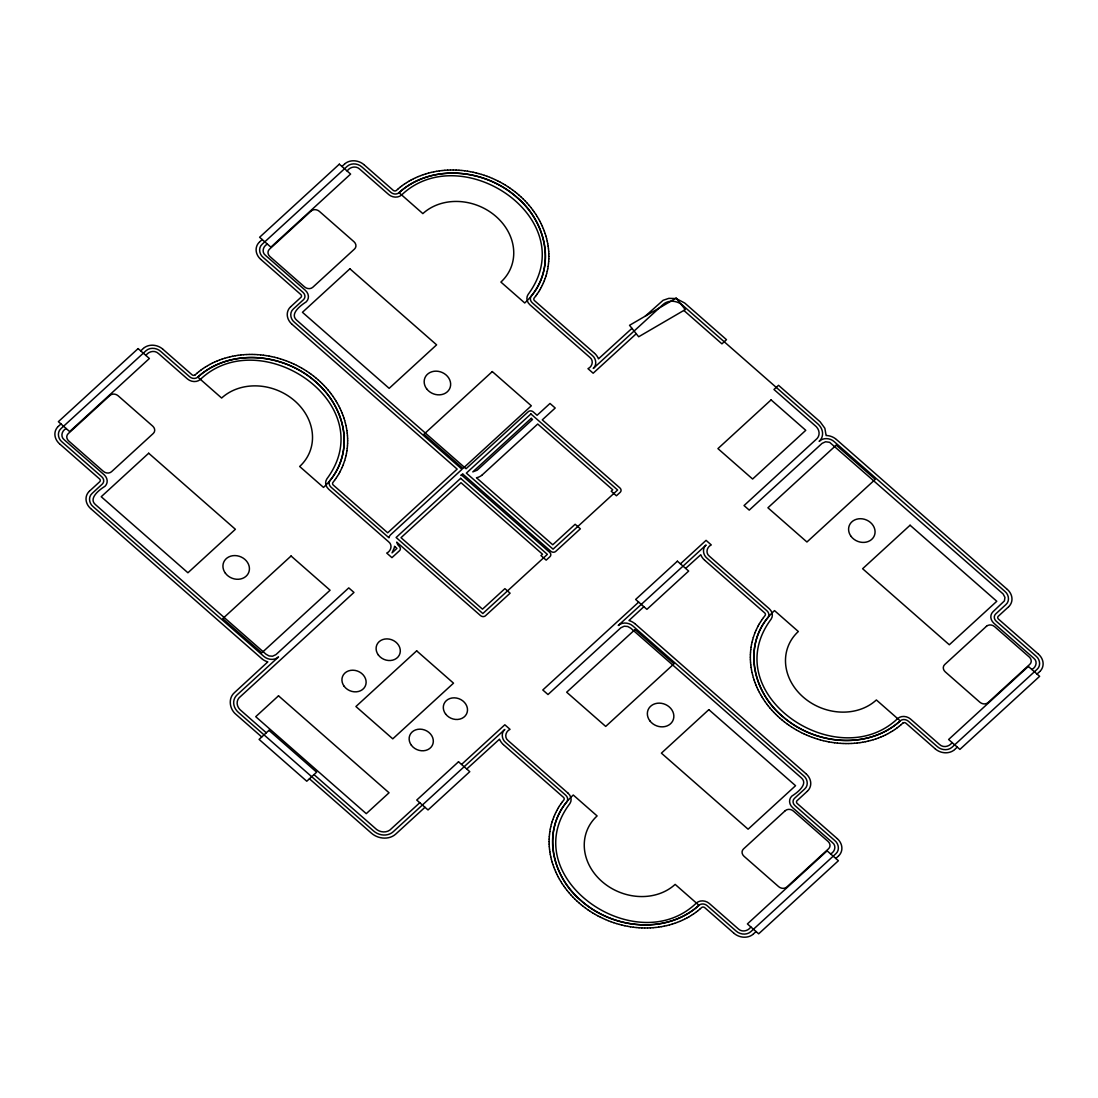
<?xml version="1.0" encoding="UTF-8"?>
<svg xmlns="http://www.w3.org/2000/svg" width="1098" height="1098" viewBox="0 0 1098 1098"><rect width="100%" height="100%" fill="white"/><g stroke="black" fill="none" stroke-linecap="round" stroke-linejoin="round"><path stroke-width="1.5" d="M347.613 443.221L347.654 440.874M548.849 258.799L548.89 256.452M549.11 841.548L549.151 839.201M750.346 657.126L750.387 654.779M347.476 445.733L347.613 443.4M548.712 261.31L548.835 258.977M549.165 839.023L549.288 836.69M750.387 654.6L750.524 652.267M347.256 448.231L347.462 445.912M548.478 263.808L548.698 261.502M549.302 836.498L549.522 834.192M750.538 652.088L750.744 649.769M346.941 450.715L347.229 448.423M548.163 266.292L548.465 264M549.535 834L549.837 831.708M750.771 649.577L751.059 647.285M346.515 453.186L346.913 450.894M547.751 268.763L548.135 266.485M549.865 831.515L550.249 829.237M751.087 647.106L751.485 644.814M346.021 455.629L346.488 453.364M547.243 271.206L547.724 268.941M550.276 829.059L550.757 826.794M751.512 644.636L751.979 642.371M345.417 458.044L345.98 455.807M546.653 273.622L547.202 271.384M550.798 826.616L551.347 824.378M752.02 642.193L752.583 639.956M344.731 460.433L345.376 458.223M545.967 276.01L546.598 273.8M551.402 824.2L552.033 821.99M752.624 639.777L753.269 637.567M344.676 460.611L343.098 465.113M545.184 278.37L545.912 276.188M552.088 821.812L552.816 819.63M753.324 637.389L754.902 632.887M544.32 280.69L545.13 278.535M552.87 819.465L553.68 817.31M342.137 467.405L343.029 465.291M543.373 282.982L544.251 280.868M553.749 817.132L554.627 815.018M754.971 632.709L755.863 630.595M342.068 467.57L339.968 471.879M542.33 285.233L543.29 283.147M554.71 814.853L555.67 812.767M755.932 630.43L758.032 626.121M541.204 287.456L542.247 285.398M555.753 812.602L556.796 810.544M338.76 474.048L339.886 472.03M539.983 289.625L541.108 287.607M556.892 810.393L558.017 808.375M758.114 625.97L759.24 623.952M337.457 476.175L338.664 474.199M538.693 291.752L539.9 289.776M558.1 808.224L559.307 806.248M759.336 623.801L760.543 621.825M336.084 478.248L337.361 476.326M537.306 293.825L538.596 291.903M559.404 806.097L560.694 804.175M760.64 621.674L761.916 619.752M334.616 480.279L335.974 478.399M535.851 295.856L537.21 293.976M560.79 804.024L562.149 802.144M762.026 619.601L763.385 617.721M334.506 480.43L332.859 482.557A2.347 2.004 22.3 0 0 333.188 484.987L387.69 532.804L457.152 469.107L292.027 324.267M535.742 296.007L534.081 298.134A2.347 2.004 22.3 0 0 534.424 300.564L594.485 353.268M562.258 801.993L563.919 799.866A2.347 2.004 22.3 0 0 563.576 797.436L503.515 744.732M763.494 617.57L765.141 615.443A2.347 2.004 22.3 0 0 764.812 613.013L704.751 560.309M58.167 426.546L57.659 427.053A9.402 8.029 22.3 0 0 57.302 427.479L56.904 427.987A9.402 8.029 22.3 0 0 56.588 428.426L56.259 428.975A9.402 8.029 22.3 0 0 55.998 429.455L55.737 430.045A9.402 8.029 22.3 0 0 55.531 430.54L55.325 431.157A9.402 8.029 22.3 0 0 55.188 431.679L55.065 432.31A9.402 8.029 22.3 0 0 54.982 432.845L54.914 433.49A9.402 8.029 22.3 0 0 54.9 434.039L54.914 434.698A9.402 8.029 22.3 0 0 54.955 435.247L55.037 435.906A9.402 8.029 22.3 0 0 55.133 436.469L55.298 437.114A9.402 8.029 22.3 0 0 55.463 437.677L55.682 438.308A9.402 8.029 22.3 0 0 55.902 438.857L56.19 439.488A9.402 8.029 22.3 0 0 56.465 440.01L56.822 440.614A9.402 8.029 22.3 0 0 57.151 441.108L57.576 441.684A9.402 8.029 22.3 0 0 57.947 442.165L58.427 442.714A9.402 8.029 22.3 0 0 58.853 443.153L59.429 443.716M259.403 242.123L258.895 242.631A9.402 8.029 22.3 0 0 258.538 243.056L258.14 243.564A9.402 8.029 22.3 0 0 257.824 244.003L257.495 244.552A9.402 8.029 22.3 0 0 257.234 245.032L256.959 245.623A9.402 8.029 22.3 0 0 256.767 246.117L256.561 246.734A9.402 8.029 22.3 0 0 256.424 247.256L256.287 247.887A9.402 8.029 22.3 0 0 256.205 248.423L256.15 249.068A9.402 8.029 22.3 0 0 256.136 249.617L256.15 250.275A9.402 8.029 22.3 0 0 256.177 250.838L256.273 251.483A9.402 8.029 22.3 0 0 256.369 252.046L256.52 252.705A9.402 8.029 22.3 0 0 256.685 253.254L256.918 253.899A9.402 8.029 22.3 0 0 257.138 254.434L257.426 255.065A9.402 8.029 22.3 0 0 257.701 255.587L258.057 256.191A9.402 8.029 22.3 0 0 258.387 256.685L258.799 257.275A9.402 8.029 22.3 0 0 259.183 257.742L259.663 258.291A9.402 8.029 22.3 0 0 260.089 258.73L260.665 259.293M89.309 491.314L88.801 491.835A9.402 8.029 22.3 0 0 88.444 492.247L88.046 492.755A9.402 8.029 22.3 0 0 87.73 493.208L87.401 493.757A9.402 8.029 22.3 0 0 87.14 494.224L86.879 494.814A9.402 8.029 22.3 0 0 86.673 495.322L86.468 495.925A9.402 8.029 22.3 0 0 86.33 496.447L86.193 497.078A9.402 8.029 22.3 0 0 86.124 497.614L86.056 498.259A9.402 8.029 22.3 0 0 86.042 498.808L86.056 499.466A9.402 8.029 22.3 0 0 86.097 500.029L86.179 500.688A9.402 8.029 22.3 0 0 86.275 501.237L86.44 501.896A9.402 8.029 22.3 0 0 86.591 502.445L86.824 503.09A9.402 8.029 22.3 0 0 87.044 503.625L87.332 504.256A9.402 8.029 22.3 0 0 87.607 504.778L87.964 505.382A9.402 8.029 22.3 0 0 88.293 505.89L88.718 506.466A9.402 8.029 22.3 0 0 89.089 506.933L89.569 507.482A9.402 8.029 22.3 0 0 89.995 507.921L90.571 508.484M290.531 306.891L290.037 307.413A9.402 8.029 22.3 0 0 289.666 307.824L289.268 308.332A9.402 8.029 22.3 0 0 288.966 308.785L288.623 309.334A9.402 8.029 22.3 0 0 288.376 309.814L288.101 310.391A9.402 8.029 22.3 0 0 287.909 310.899L287.703 311.503A9.402 8.029 22.3 0 0 287.566 312.024L287.429 312.656A9.402 8.029 22.3 0 0 287.347 313.191L287.292 313.836A9.402 8.029 22.3 0 0 287.264 314.399L287.278 315.044A9.402 8.029 22.3 0 0 287.319 315.606L287.401 316.265A9.402 8.029 22.3 0 0 287.511 316.814L287.662 317.473A9.402 8.029 22.3 0 0 287.827 318.022L288.047 318.667A9.402 8.029 22.3 0 0 288.266 319.202L288.568 319.834A9.402 8.029 22.3 0 0 288.843 320.355L289.199 320.959A9.402 8.029 22.3 0 0 289.529 321.467L289.941 322.043A9.402 8.029 22.3 0 0 290.325 322.51L290.805 323.059A9.402 8.029 22.3 0 0 291.231 323.512L291.807 324.061M807.469 791.109L807.963 790.587A9.402 8.029 22.3 0 0 808.334 790.176L808.732 789.668A9.402 8.029 22.3 0 0 809.034 789.215L809.377 788.666A9.402 8.029 22.3 0 0 809.624 788.186L809.899 787.609A9.402 8.029 22.3 0 0 810.091 787.101L810.297 786.497A9.402 8.029 22.3 0 0 810.434 785.976L810.571 785.345A9.402 8.029 22.3 0 0 810.653 784.809L810.708 784.164A9.402 8.029 22.3 0 0 810.736 783.601L810.722 782.956A9.402 8.029 22.3 0 0 810.681 782.394L810.599 781.735A9.402 8.029 22.3 0 0 810.489 781.186L810.338 780.527A9.402 8.029 22.3 0 0 810.173 779.978L809.953 779.333A9.402 8.029 22.3 0 0 809.734 778.798L809.432 778.166A9.402 8.029 22.3 0 0 809.157 777.645L808.801 777.041A9.402 8.029 22.3 0 0 808.471 776.533L808.059 775.957A9.402 8.029 22.3 0 0 807.675 775.49L807.195 774.941A9.402 8.029 22.3 0 0 806.769 774.488L806.193 773.939M1008.691 606.686L1009.199 606.165A9.402 8.029 22.3 0 0 1009.556 605.753L1009.954 605.245A9.402 8.029 22.3 0 0 1010.27 604.792L1010.599 604.243A9.402 8.029 22.3 0 0 1010.86 603.776L1011.121 603.186A9.402 8.029 22.3 0 0 1011.327 602.678L1011.533 602.075A9.402 8.029 22.3 0 0 1011.67 601.553L1011.807 600.922A9.402 8.029 22.3 0 0 1011.876 600.386L1011.944 599.741A9.402 8.029 22.3 0 0 1011.958 599.192L1011.944 598.534A9.402 8.029 22.3 0 0 1011.903 597.971L1011.821 597.312A9.402 8.029 22.3 0 0 1011.725 596.763L1011.56 596.104A9.402 8.029 22.3 0 0 1011.409 595.555L1011.176 594.91A9.402 8.029 22.3 0 0 1010.956 594.375L1010.668 593.744A9.402 8.029 22.3 0 0 1010.393 593.222L1010.036 592.618A9.402 8.029 22.3 0 0 1009.707 592.11L1009.282 591.534A9.402 8.029 22.3 0 0 1008.911 591.067L1008.431 590.518A9.402 8.029 22.3 0 0 1008.005 590.079L1007.429 589.516M838.598 855.877L839.105 855.369A9.402 8.029 22.3 0 0 839.462 854.944L839.86 854.436A9.402 8.029 22.3 0 0 840.176 853.997L840.505 853.448A9.402 8.029 22.3 0 0 840.766 852.968L841.041 852.377A9.402 8.029 22.3 0 0 841.233 851.883L841.439 851.266A9.402 8.029 22.3 0 0 841.576 850.744L841.713 850.113A9.402 8.029 22.3 0 0 841.795 849.577L841.85 848.932A9.402 8.029 22.3 0 0 841.864 848.383L841.85 847.725A9.402 8.029 22.3 0 0 841.823 847.162L841.727 846.517A9.402 8.029 22.3 0 0 841.631 845.954L841.48 845.295A9.402 8.029 22.3 0 0 841.315 844.746L841.082 844.101A9.402 8.029 22.3 0 0 840.862 843.566L840.574 842.935A9.402 8.029 22.3 0 0 840.299 842.413L839.943 841.809A9.402 8.029 22.3 0 0 839.613 841.315L839.201 840.725A9.402 8.029 22.3 0 0 838.817 840.258L838.337 839.709A9.402 8.029 22.3 0 0 837.911 839.27L837.335 838.707M1039.833 671.454L1040.341 670.947A9.402 8.029 22.3 0 0 1040.698 670.521L1041.096 670.013A9.402 8.029 22.3 0 0 1041.412 669.574L1041.741 669.025A9.402 8.029 22.3 0 0 1042.002 668.545L1042.263 667.955A9.402 8.029 22.3 0 0 1042.469 667.46L1042.675 666.843A9.402 8.029 22.3 0 0 1042.812 666.321L1042.935 665.69A9.402 8.029 22.3 0 0 1043.018 665.155L1043.086 664.51A9.402 8.029 22.3 0 0 1043.1 663.961L1043.086 663.302A9.402 8.029 22.3 0 0 1043.045 662.753L1042.963 662.094A9.402 8.029 22.3 0 0 1042.867 661.531L1042.702 660.886A9.402 8.029 22.3 0 0 1042.537 660.323L1042.318 659.692A9.402 8.029 22.3 0 0 1042.098 659.143L1041.81 658.512A9.402 8.029 22.3 0 0 1041.535 657.99L1041.178 657.386A9.402 8.029 22.3 0 0 1040.849 656.892L1040.424 656.316A9.402 8.029 22.3 0 0 1040.053 655.835L1039.573 655.286A9.402 8.029 22.3 0 0 1039.147 654.847L1038.571 654.284M58.359 426.353L60.98 423.965M140.709 350.893L143.316 348.491M259.595 241.931L262.202 239.542M341.945 166.471L344.552 164.069M66.182 428.522C61.831 430.54 60.143 436.729 64.247 439.776L104.173 474.803A9.402 8.029 22.3 0 1 105.024 486.236L104.914 486.332C100.467 489.035 87.881 498.108 95.389 504.545L266.032 654.23L269.051 655.931L272.51 656.22L275.9 654.655L348.766 587.883L353.968 592.44L239.062 697.834A10.582 9.031 22.3 0 0 239.927 709.582L266.292 732.778M145.91 355.45C148.587 351.291 154.736 349.933 158.414 353.474L187.497 378.988A9.402 8.029 22.3 0 0 200.275 379.496C260.514 321.961 382.433 404.078 326.888 478.852A9.415 8.043 22.3 0 0 328.659 489.2L388.665 541.836C392.7 544.841 391.176 551.141 386.729 553.076L391.931 557.647L399.535 550.688A3.527 3.02 22.3 0 0 399.205 546.31L397.613 544.484A9.402 8.029 22.3 0 0 397.462 543.935L397.229 543.29A9.402 8.029 22.3 0 0 397.009 542.755L396.721 542.124L480.553 615.621A3.527 3.02 22.3 0 0 485.426 615.813L510.103 593.195L504.902 588.638L482.502 609.17L401.003 537.677L460.995 482.695L542.494 554.188L540.971 555.574L546.173 560.145L549.974 556.659A3.527 3.02 22.3 0 0 549.645 552.294L462.944 476.244A3.527 3.02 22.3 0 0 460.776 475.269L462.725 474.007M267.404 244.099C263.067 246.103 261.379 252.307 265.483 255.354L305.409 290.38A9.402 8.029 22.3 0 1 306.246 301.813L306.136 301.909C301.662 304.764 289.131 313.671 296.625 320.122L466.046 468.736L528.303 411.668A3.527 3.02 22.3 0 1 533.189 411.86L537.087 415.291L550.002 403.46L555.204 408.017L542.288 419.848L619.89 487.924A3.527 3.02 22.3 0 1 620.219 492.288L616.417 495.774L611.215 491.204L612.739 489.818L537.732 424.02L482.351 474.789M347.146 171.027C349.823 166.869 355.958 165.51 359.636 169.051L388.733 194.566A9.402 8.029 22.3 0 0 401.497 195.073C461.75 137.525 583.656 219.669 528.124 294.429A9.415 8.043 22.3 0 0 529.895 304.777L589.887 357.413C593.936 360.419 592.426 366.732 587.965 368.654L593.167 373.224L636.25 333.737M89.501 491.122L99.849 481.624A2.347 2.004 22.3 0 0 99.657 479.016L59.663 443.921M290.737 306.699L301.072 297.201A2.347 2.004 22.3 0 0 300.879 294.593L260.899 259.499M631.954 328.343L598.465 358.868A9.402 8.029 22.3 0 0 598.245 358.332L597.943 357.701A9.402 8.029 22.3 0 0 597.669 357.179L597.312 356.576A9.402 8.029 22.3 0 0 596.983 356.068L596.571 355.491A9.402 8.029 22.3 0 0 596.187 355.011L595.72 354.476A9.402 8.029 22.3 0 0 595.294 354.023L594.704 353.474M645.281 316.142L663.096 300.303L668.847 298.354L675.462 298.532M419.779 802.72L389.845 830.088A10.582 9.031 22.3 0 1 376.71 829.566L313.987 774.612M461.544 764.441L504.833 724.776L510.035 729.346C505.588 731.282 504.064 737.582 508.113 740.587L568.105 793.223M638.665 602.116L542.796 689.983L547.998 694.54L620.864 627.768L624.254 626.203L627.727 626.491L630.746 628.193L801.375 777.878C808.869 784.329 796.366 793.236 791.864 796.091L791.754 796.187A9.402 8.029 22.3 0 0 792.591 807.62L832.517 842.646C836.621 845.693 834.933 851.897 830.596 853.901M680.431 563.837L706.069 540.353L711.271 544.924C706.824 546.859 705.3 553.159 709.335 556.164L769.327 608.8A9.415 8.043 22.3 0 1 771.112 619.148C715.58 693.922 837.486 776.039 897.725 718.504A9.402 8.029 22.3 0 1 910.503 719.012L939.586 744.526C943.264 748.067 949.413 746.709 952.09 742.55M424.981 807.291L395.747 834.082C388.966 840.19 377.904 838.968 371.357 833.108L309.43 778.784M466.746 769.012L499.535 739.132A9.402 8.029 22.3 0 0 499.755 739.668L500.057 740.299A9.402 8.029 22.3 0 0 500.331 740.821L500.688 741.425A9.402 8.029 22.3 0 0 501.017 741.932L501.429 742.509A9.402 8.029 22.3 0 0 501.813 742.989L502.28 743.524A9.402 8.029 22.3 0 0 502.706 743.977L503.296 744.526M643.867 606.686L628.934 620.548A9.402 8.029 22.3 0 1 629.538 620.727L630.238 620.988A9.402 8.029 22.3 0 1 630.828 621.221L631.515 621.523A9.402 8.029 22.3 0 1 632.077 621.811L632.736 622.168A9.402 8.029 22.3 0 1 633.271 622.497L633.889 622.909A9.402 8.029 22.3 0 1 634.397 623.28L635.028 623.788M685.632 568.407L700.771 554.71A9.402 8.029 22.3 0 0 700.991 555.245L701.279 555.876A9.402 8.029 22.3 0 0 701.553 556.398L701.91 557.002A9.402 8.029 22.3 0 0 702.24 557.51L702.665 558.086A9.402 8.029 22.3 0 0 703.036 558.566L703.516 559.102A9.402 8.029 22.3 0 0 703.942 559.555L704.518 560.104M807.263 791.301L796.928 800.799A2.347 2.004 22.3 0 0 797.121 803.407L837.101 838.501M1008.499 606.878L998.151 616.376A2.347 2.004 22.3 0 0 998.343 618.984L1038.337 654.079M750.854 926.973C748.163 931.063 742.097 932.518 738.405 928.977L709.267 903.434A9.402 8.029 22.3 0 0 696.503 902.927C636.03 961.45 514.358 876.739 569.876 803.571A9.415 8.043 22.3 0 0 568.105 793.223M1031.818 669.478C1036.169 667.474 1037.857 661.271 1033.753 658.224L993.827 623.197A9.402 8.029 22.3 0 1 992.976 611.764L1004.409 600.894L1004.958 597.422L1003.133 593.963L829.608 442.302L825.6 441.767L822.1 443.345L749.234 510.117L744.032 505.56L817.173 438.445A10.582 9.031 22.3 0 0 816.308 426.697L773.966 389.488L778.523 385.302L820.137 421.81L824.859 428.275L826.108 435.522A9.402 8.029 22.3 0 1 826.725 435.535L827.467 435.604A9.402 8.029 22.3 0 1 828.084 435.686L828.825 435.81A9.402 8.029 22.3 0 1 829.443 435.933L830.157 436.126A9.402 8.029 22.3 0 1 830.761 436.304L831.474 436.565A9.402 8.029 22.3 0 1 832.064 436.798L832.751 437.1A9.402 8.029 22.3 0 1 833.313 437.388L833.972 437.745A9.402 8.029 22.3 0 1 834.507 438.075L835.125 438.486A9.402 8.029 22.3 0 1 835.633 438.857L836.264 439.365M753.448 933.931L756.055 931.529M835.798 858.458L838.405 856.069M954.684 749.509L957.291 747.107M1037.02 674.035L1039.641 671.647M398.258 188.787L396.254 190.544A2.347 2.004 22.3 0 1 393.345 190.421L364.165 164.851M195.252 374.775L197.022 373.21M900.978 724.79L902.748 723.225M699.742 909.213L701.746 907.456A2.347 2.004 22.3 0 1 704.655 907.579L733.835 933.149M344.758 163.89L345.321 163.424A9.402 8.029 22.3 0 1 345.774 163.094L346.337 162.724A9.402 8.029 22.3 0 1 346.831 162.435L347.435 162.133A9.402 8.029 22.3 0 1 347.956 161.886L348.601 161.639A9.402 8.029 22.3 0 1 349.164 161.447L349.837 161.255A9.402 8.029 22.3 0 1 350.413 161.118L351.113 160.981A9.402 8.029 22.3 0 1 351.717 160.898L352.431 160.83A9.402 8.029 22.3 0 1 353.048 160.802L353.776 160.802A9.402 8.029 22.3 0 1 354.393 160.816L355.134 160.884A9.402 8.029 22.3 0 1 355.752 160.967L356.493 161.09A9.402 8.029 22.3 0 1 357.111 161.214L357.824 161.406A9.402 8.029 22.3 0 1 358.428 161.598L359.142 161.845A9.402 8.029 22.3 0 1 359.732 162.079L360.419 162.38A9.402 8.029 22.3 0 1 360.981 162.669L361.64 163.026A9.402 8.029 22.3 0 1 362.175 163.355L362.793 163.767A9.402 8.029 22.3 0 1 363.301 164.151L363.932 164.645M143.536 348.313L144.085 347.846A9.402 8.029 22.3 0 1 144.538 347.517L145.101 347.146A9.402 8.029 22.3 0 1 145.595 346.858L146.199 346.556A9.402 8.029 22.3 0 1 146.734 346.309L147.365 346.062A9.402 8.029 22.3 0 1 147.928 345.87L148.601 345.678A9.402 8.029 22.3 0 1 149.191 345.541L149.891 345.403A9.402 8.029 22.3 0 1 150.481 345.321L151.208 345.252A9.402 8.029 22.3 0 1 151.812 345.225L152.553 345.211A9.402 8.029 22.3 0 1 153.171 345.239L153.898 345.307A9.402 8.029 22.3 0 1 154.53 345.39L155.257 345.513A9.402 8.029 22.3 0 1 155.875 345.637L156.602 345.829A9.402 8.029 22.3 0 1 157.206 346.007L157.906 346.268A9.402 8.029 22.3 0 1 158.496 346.501L159.183 346.803A9.402 8.029 22.3 0 1 159.745 347.092L160.404 347.448A9.402 8.029 22.3 0 1 160.939 347.778L161.557 348.19A9.402 8.029 22.3 0 1 162.065 348.56L162.696 349.068M398.396 188.664L400.235 187.154M195.238 374.775L195.019 374.967A2.347 2.004 22.3 0 1 192.109 374.843L162.929 349.274M197.16 373.087L198.999 371.577M482.132 474.967L481.583 475.434A9.402 8.029 22.3 0 1 481.13 475.763L480.567 476.134A9.402 8.029 22.3 0 1 480.073 476.422L479.469 476.724A9.402 8.029 22.3 0 1 478.934 476.971L478.303 477.232A9.402 8.029 22.3 0 1 477.74 477.41L477.067 477.603A9.402 8.029 22.3 0 1 476.477 477.754L552.747 544.786L575.146 524.268L580.348 528.824L555.67 551.443A3.527 3.02 22.3 0 1 550.784 551.251L462.972 474.212M902.762 723.225L902.981 723.033A2.347 2.004 22.3 0 1 905.891 723.157L935.071 748.726M899.001 726.423L900.84 724.913M697.765 910.846L699.604 909.336M954.464 749.687L953.915 750.154A9.402 8.029 22.3 0 1 953.462 750.483L952.899 750.854A9.402 8.029 22.3 0 1 952.405 751.142L951.801 751.444A9.402 8.029 22.3 0 1 951.266 751.691L950.635 751.938A9.402 8.029 22.3 0 1 950.072 752.13L949.399 752.322A9.402 8.029 22.3 0 1 948.809 752.459L948.109 752.597A9.402 8.029 22.3 0 1 947.519 752.679L946.792 752.748A9.402 8.029 22.3 0 1 946.188 752.775L945.447 752.789A9.402 8.029 22.3 0 1 944.829 752.761L944.102 752.693A9.402 8.029 22.3 0 1 943.47 752.61L942.743 752.487A9.402 8.029 22.3 0 1 942.125 752.363L941.398 752.171A9.402 8.029 22.3 0 1 940.794 751.993L940.094 751.732A9.402 8.029 22.3 0 1 939.504 751.499L938.817 751.197A9.402 8.029 22.3 0 1 938.255 750.908L937.596 750.552A9.402 8.029 22.3 0 1 937.061 750.222L936.443 749.81A9.402 8.029 22.3 0 1 935.935 749.44L935.304 748.932M753.242 934.11L752.679 934.576A9.402 8.029 22.3 0 1 752.226 934.906L751.663 935.276A9.402 8.029 22.3 0 1 751.169 935.565L750.565 935.867A9.402 8.029 22.3 0 1 750.044 936.114L749.399 936.361A9.402 8.029 22.3 0 1 748.836 936.553L748.163 936.745A9.402 8.029 22.3 0 1 747.587 936.882L746.887 937.019A9.402 8.029 22.3 0 1 746.283 937.102L745.569 937.17A9.402 8.029 22.3 0 1 744.952 937.198L744.224 937.198A9.402 8.029 22.3 0 1 743.607 937.184L742.866 937.116A9.402 8.029 22.3 0 1 742.248 937.033L741.507 936.91A9.402 8.029 22.3 0 1 740.889 936.786L740.176 936.594A9.402 8.029 22.3 0 1 739.572 936.402L738.858 936.155A9.402 8.029 22.3 0 1 738.268 935.921L737.582 935.62A9.402 8.029 22.3 0 1 737.019 935.331L736.36 934.974A9.402 8.029 22.3 0 1 735.825 934.645L735.207 934.233A9.402 8.029 22.3 0 1 734.699 933.849L734.068 933.355M400.372 187.044L402.266 185.603M199.15 371.467L201.044 370.012M896.956 727.988L898.85 726.533M695.734 912.397L697.628 910.956M402.417 185.48L404.38 184.107M201.195 369.902L203.144 368.516M894.856 729.484L896.805 728.098M693.62 913.893L695.583 912.52M404.531 183.997L406.548 182.68M203.308 368.42L205.312 367.089M892.688 730.911L894.692 729.58M691.452 915.32L693.469 914.003M406.699 182.57L408.772 181.321M205.477 366.993L207.536 365.744M890.464 732.256L892.523 731.007M689.228 916.679L691.301 915.43M408.936 181.225L411.05 180.031M207.7 365.648L209.828 364.454M888.172 733.546L890.3 732.352M686.95 917.969L689.064 916.775M411.228 179.935L413.397 178.809M209.993 364.358L212.161 363.232M885.839 734.768L888.008 733.642M684.603 919.191L686.772 918.065M413.562 178.727L415.785 177.67M212.339 363.15L214.549 362.093M883.451 735.907L885.661 734.85M682.215 920.33L684.438 919.273M415.964 177.588L418.228 176.613M214.728 362.011L216.992 361.036M881.008 736.964L883.272 735.989M679.772 921.387L682.036 920.412M418.407 176.531L420.712 175.625M217.171 360.954L219.476 360.048M878.524 737.952L880.829 737.046M677.288 922.375L679.593 921.469M420.891 175.556L423.238 174.706M219.669 359.979L222.016 359.128M875.984 738.872L878.331 738.021M674.762 923.294L677.109 922.444M423.43 174.651L425.818 173.882M222.194 359.073L224.582 358.305M873.418 739.695L875.806 738.927M672.182 924.118L674.57 923.349M425.997 173.813L428.426 173.127M224.774 358.236L227.19 357.55M870.81 740.45L873.226 739.764M669.574 924.873L672.003 924.187M428.618 173.072L431.075 172.455M227.382 357.495L229.839 356.877M868.161 741.123L870.618 740.505M666.925 925.545L669.382 924.928M431.267 172.4L433.751 171.851M230.031 356.823L232.515 356.274M865.485 741.726L867.969 741.177M664.249 926.149L666.733 925.6M433.943 171.81L436.455 171.343M232.721 356.232L235.233 355.766M862.767 742.234L865.279 741.768M661.545 926.657L664.057 926.19M436.661 171.315L439.2 170.917M235.425 355.738L237.964 355.34M860.036 742.66L862.575 742.262M658.8 927.083L661.339 926.685M439.392 170.89L441.959 170.561M238.17 355.313L240.723 354.983M857.277 743.017L859.83 742.687M656.041 927.439L658.608 927.11M442.165 170.547L444.745 170.3M240.929 354.97L243.509 354.723M854.491 743.277L857.071 743.03M653.255 927.7L655.835 927.453M444.937 170.286L447.545 170.121M243.715 354.709L246.309 354.544M851.691 743.456L854.285 743.291M650.455 927.879L653.063 927.714M447.737 170.108L450.358 170.025M246.515 354.53L249.122 354.448M848.878 743.552L851.485 743.47M647.642 927.975L650.263 927.892M450.564 170.025L453.186 170.012M249.328 354.434L251.95 354.434M846.05 743.566L848.672 743.566M644.814 927.988L647.436 927.975M453.392 170.012L456.027 170.08M252.156 354.434L254.791 354.503M843.209 743.497L845.844 743.566M641.973 927.92L644.608 927.988M456.233 170.08L458.868 170.231M254.997 354.503L257.632 354.654M840.368 743.346L843.003 743.497M639.132 927.769L641.767 927.92M459.074 170.245L461.709 170.465M257.838 354.668L260.487 354.887M837.513 743.113L840.162 743.332M636.291 927.535L638.926 927.755M461.915 170.478L464.564 170.78M260.693 354.901L263.328 355.203M834.672 742.797L837.307 743.099M633.436 927.22L636.085 927.522M464.77 170.808L467.405 171.178M263.534 355.23L266.169 355.601M831.831 742.399L834.466 742.77M630.595 926.822L633.23 927.192M467.611 171.206L470.246 171.659M266.375 355.628L269.01 356.081M828.99 741.919L831.625 742.372M627.754 926.341L630.389 926.794M470.452 171.7L473.073 172.221M269.216 356.123L271.837 356.644M826.163 741.356L828.784 741.877M624.927 925.779L627.548 926.3M473.279 172.262L475.887 172.866M272.043 356.685L274.651 357.289M823.349 740.711L825.957 741.315M622.113 925.134L624.721 925.738M476.093 172.921L478.687 173.594M676.752 298.848L684.754 303.062L726.492 339.68L721.935 343.852L683.848 310.432M274.857 357.344L277.465 358.017M820.535 739.983L823.143 740.656M619.313 924.406L621.907 925.079M478.893 173.649L481.473 174.404M277.67 358.072L280.251 358.826M817.749 739.174L820.33 739.928M616.527 923.596L619.107 924.351M481.679 174.458L484.232 175.282M280.443 358.881L283.01 359.705M814.99 738.295L817.557 739.119M613.768 922.718L616.321 923.542M484.438 175.351L486.977 176.243M283.202 359.773L285.741 360.666M812.259 737.334L814.798 738.227M611.023 921.757L613.562 922.649M487.183 176.311L489.694 177.286M285.947 360.734L288.458 361.695M809.542 736.305L812.053 737.266M608.306 920.714L610.817 921.689M489.886 177.354L492.371 178.398M288.65 361.777L291.148 362.82M806.852 735.18L809.35 736.223M605.629 919.602L608.114 920.646M492.563 178.48L495.02 179.578M291.341 362.903L293.797 364.001M804.203 733.999L806.659 735.097M602.98 918.422L605.437 919.52M495.212 179.674L497.641 180.841M293.99 364.097L296.405 365.263M801.595 732.737L804.01 733.903M600.359 917.159L602.788 918.326M497.833 180.937L500.208 182.172M296.597 365.36L298.985 366.595M799.015 731.405L801.403 732.64M597.792 915.828L600.167 917.063M500.4 182.268L502.747 183.572M299.164 366.691L301.525 367.995M796.475 730.005L798.836 731.309M595.253 914.428L597.6 915.732M502.939 183.682L505.245 185.04M301.703 368.104L304.009 369.463M793.991 728.537L796.297 729.895M592.755 912.96L595.061 914.318M505.423 185.15L507.688 186.578M304.187 369.573L306.452 371M791.548 727L793.813 728.427M590.312 911.422L592.577 912.85M507.866 186.701L510.076 188.183M306.63 371.124L308.854 372.606M789.146 725.394L791.37 726.876M587.924 909.817L590.134 911.299M510.254 188.307L512.423 189.858M309.018 372.73L311.201 374.281M786.799 723.719L788.982 725.27M585.577 908.142L587.746 909.693M512.601 189.981L514.715 191.587M784.507 721.99L786.635 723.596M311.365 374.404L313.493 376.01M583.285 906.413L585.399 908.019M514.88 191.711L516.952 193.372M782.284 720.206L784.343 721.866M313.657 376.134L315.716 377.794M581.048 904.628L583.12 906.289M261.736 658.635L262.367 659.143A9.402 8.029 22.3 0 0 262.875 659.514L263.493 659.925A9.402 8.029 22.3 0 0 264.028 660.255L264.687 660.612A9.402 8.029 22.3 0 0 265.249 660.9L265.936 661.202A9.402 8.029 22.3 0 0 266.526 661.435L267.239 661.696A9.402 8.029 22.3 0 0 267.843 661.874L234.478 692.618C227.821 698.369 229.578 709.335 236.097 714.469L261.736 736.95M517.117 193.509L519.121 195.224M780.102 718.353L782.119 720.068M315.881 377.932L317.898 379.647M578.879 902.776L580.883 904.491M836.498 439.571L1007.195 589.31M635.275 623.993L805.973 773.733M90.805 508.69L261.502 658.429M519.285 195.362L521.234 197.132M777.988 716.445L779.951 718.216M318.049 379.784L320.012 381.555M576.766 900.868L578.715 902.638M521.385 197.269L523.293 199.095M775.943 714.482L777.837 716.308M320.163 381.692L322.057 383.518M574.707 898.905L576.615 900.731M523.43 199.232L525.269 201.099M773.953 712.478L775.792 714.345M322.208 383.655L324.047 385.522M572.731 896.901L574.57 898.768M525.42 201.25L527.191 203.157M772.045 710.42L773.815 712.327M324.185 385.673L325.955 387.58M570.809 894.843L572.58 896.75M527.328 203.308L529.03 205.271M770.192 708.306L771.908 710.269M326.092 387.731L327.808 389.694M568.97 892.729L570.672 894.692M529.167 205.422L530.814 207.426M768.422 706.151L770.069 708.155M327.931 389.845L329.578 391.849M567.186 890.574L568.833 892.578M530.938 207.591L532.503 209.622M766.72 703.955L768.298 706M329.702 392L331.28 394.045M565.497 888.378L567.062 890.409M532.626 209.787L534.136 211.859M765.1 701.718L766.596 703.791M331.404 394.209L332.9 396.282M563.864 886.141L565.374 888.213M534.246 212.024L535.687 214.137M763.549 699.44L764.977 701.553M333.023 396.447L334.451 398.56M562.313 883.863L563.754 885.976M535.797 214.302L537.155 216.457M762.081 697.12L763.439 699.275M334.561 398.725L335.919 400.88M560.845 881.543L562.203 883.698M537.251 216.622L538.542 218.804M760.694 694.773L761.971 696.956M336.029 401.045L337.306 403.227M559.458 879.196L560.749 881.378M538.638 218.969L539.845 221.178M759.391 692.399L760.598 694.609M337.402 403.391L338.609 405.601M558.155 876.822L559.362 879.031M539.942 221.357L541.067 223.58M758.169 689.997L759.294 692.22M338.706 405.78L339.831 408.003M556.933 874.42L558.059 876.643M541.149 223.759L542.206 226.023M757.03 687.554L758.073 689.819M339.927 408.181L340.97 410.446M555.794 871.977L556.851 874.241M755.973 685.097L756.947 687.375M542.288 226.202L543.249 228.48M554.751 869.52L555.712 871.798M341.053 410.625L342.027 412.903M755.012 682.627L755.904 684.919M543.332 228.659L544.224 230.951M553.776 867.049L554.668 869.341M342.096 413.081L342.988 415.373M754.134 680.129L754.944 682.448M544.279 231.129L545.088 233.449M552.912 864.551L553.721 866.871M343.056 415.552L343.866 417.871M753.352 677.617L754.079 679.95M545.157 233.627L545.884 235.96M552.116 862.04L552.843 864.373M343.921 418.05L344.648 420.383M752.652 675.092L753.297 677.439M545.939 236.139L546.584 238.486M551.416 859.514L552.061 861.861M344.703 420.561L345.348 422.908M752.048 672.566L752.61 674.913M546.626 238.664L547.188 241.011M550.812 856.989L551.374 859.336M345.39 423.087L345.952 425.434M751.526 670.027L752.006 672.374M547.229 241.203L547.696 243.55M550.304 854.45L550.771 856.797M345.994 425.626L346.474 427.973M751.101 667.474L751.499 669.835M547.737 243.742L548.122 246.103M549.878 851.897L550.263 854.258M346.501 428.165L346.899 430.526M750.771 664.935L751.087 667.296M548.149 246.281L548.451 248.642M549.549 849.358L549.851 851.719M346.913 430.704L347.229 433.065M750.538 662.382L750.758 664.743M548.478 248.834L548.698 251.195M549.302 846.805L549.522 849.166M347.243 433.257L347.462 435.618M750.401 659.843L750.524 662.204M548.712 251.373L548.835 253.734M549.165 844.266L549.288 846.627M347.476 435.796L347.599 438.157M750.346 657.304L750.387 659.665M548.849 253.926L548.89 256.273M549.11 841.727L549.151 844.074M347.613 438.335L347.654 440.696M344.196 440.49C344.264 454.888 339.241 469.258 330.1 480.402A5.874 5.023 22.3 0 0 331.074 487.224L388.994 537.814A7.055 6.025 22.3 0 1 390.655 534.726L462.025 469.299L294.305 322.181C290.339 319.093 289.268 312.45 293.331 308.991L303.542 299.63A5.874 5.023 22.3 0 0 303.007 292.356L263.177 257.412C259.197 254.324 258.14 247.668 262.202 244.209L347.146 166.361C351.236 162.628 357.948 163.369 361.887 166.937L390.888 192.37A5.874 5.023 22.3 0 0 399.013 192.699A85.232 72.825 22.3 0 1 516.925 197.379C545.322 220.396 556.425 266.347 531.405 295.884A5.874 5.023 22.3 0 0 532.297 302.801L592.206 355.354C596.132 358.415 597.243 364.975 593.263 368.461L663.082 304.475A14.109 12.051 22.3 0 1 682.599 305.258L817.859 423.897A14.109 12.051 22.3 0 1 819.149 441.382C823.184 437.347 830.17 437.978 834.219 441.657L1004.917 591.397C1008.884 594.485 1009.954 601.128 1005.892 604.586L995.694 613.947A5.874 5.023 22.3 0 0 996.229 621.221L1036.059 656.165C1040.026 659.253 1041.096 665.91 1037.034 669.368L952.076 747.216C947.986 750.95 941.288 750.209 937.335 746.64L908.348 721.208A5.874 5.023 22.3 0 0 900.223 720.878A85.232 72.825 22.3 0 1 782.311 716.198C753.777 693.236 742.948 646.983 767.9 617.598A5.874 5.023 22.3 0 0 766.926 610.776L707.03 558.223C703.063 555.149 701.993 548.492 706.055 545.033L618.256 625.489C622.346 621.77 629.044 622.511 632.997 626.08L803.695 775.819C807.661 778.907 808.732 785.55 804.669 789.009L794.458 798.37A5.874 5.023 22.3 0 0 794.993 805.644L834.823 840.588C838.803 843.676 839.86 850.332 835.798 853.791L750.854 931.639C746.805 935.331 740.162 934.645 736.223 931.145L707.112 905.63A5.874 5.023 22.3 0 0 698.987 905.301A85.232 72.825 22.3 0 1 581.075 900.621C552.541 877.659 541.726 831.406 566.678 802.02A5.874 5.023 22.3 0 0 565.703 795.199L505.794 742.646C501.827 739.572 500.757 732.915 504.819 729.456L393.153 831.804A14.109 12.051 22.3 0 1 373.636 831.021L238.376 712.369A14.109 12.051 22.3 0 1 237.086 694.897L278.521 656.92C274.473 660.612 267.83 659.925 263.891 656.426L93.083 506.603C89.116 503.515 88.046 496.872 92.108 493.414L102.306 484.053A5.874 5.023 22.3 0 0 101.771 476.779L61.941 441.835C57.974 438.747 56.904 432.09 60.966 428.632L145.924 350.784C150.014 347.05 156.712 347.792 160.665 351.36L189.652 376.792A5.874 5.023 22.3 0 0 197.777 377.122A85.232 72.825 22.3 0 1 315.689 381.802C332.529 396.433 344.223 417.885 344.196 440.49M394.553 547.271L392.041 552.884L396.927 548.41L394.511 546.282L394.553 547.271M138.101 348.601L58.372 421.673L69.641 431.569L149.383 358.497L138.101 348.601M339.337 164.178L259.608 237.264L270.877 247.146L350.605 174.074L339.337 164.178M109.951 395.417L68.186 433.683A5.874 5.023 22.3 0 0 68.721 440.971L103.404 471.385A5.874 5.023 22.3 0 0 111.529 471.715L153.295 433.436A5.874 5.023 22.3 0 0 152.759 426.161L118.076 395.733A5.874 5.023 22.3 0 0 109.951 395.417M311.173 210.994L269.408 249.26A5.874 5.023 22.3 0 0 269.943 256.548L304.626 286.976A5.874 5.023 22.3 0 0 312.765 287.292L354.53 249.013A5.874 5.023 22.3 0 0 353.995 241.738L319.312 211.31A5.874 5.023 22.3 0 0 311.173 210.994M197.818 377.094L221.631 398.039A52.896 45.196 22.3 0 1 294.813 400.935A52.896 45.196 22.3 0 1 299.658 466.485L323.498 487.402A85.232 72.825 22.3 0 0 315.689 381.802C284.108 353.432 230.58 347.558 197.818 377.094M399.041 192.672L422.854 213.616A52.896 45.196 22.3 0 1 496.049 216.512A52.896 45.196 22.3 0 1 500.894 282.062L524.734 302.979A85.232 72.825 22.3 0 0 516.925 197.379C485.357 169.01 431.775 163.149 399.041 192.672M148.683 453.227L101.222 496.721L187.923 572.772L235.384 529.277L148.683 453.227M349.905 268.804L302.444 312.299L389.159 388.349L436.606 344.854L349.905 268.804M291.066 556L222.729 618.627L261.749 652.857L330.086 590.216L291.066 556M492.302 371.577L423.965 434.204L462.972 468.434L531.322 405.793L492.302 371.577M460.666 478.33L396.117 537.485L482.832 613.535L547.367 554.38L460.666 478.33M530.91 413.946L466.362 473.101L553.063 549.165L617.611 490.01L530.91 413.946M531.226 418.324L472.799 471.879L477.177 470.191L532.53 419.463L531.226 418.324M278.508 695.816L255.724 716.692L366.265 813.659L389.049 792.783L278.508 695.816M268.955 730.348L259.087 739.393L306.767 781.227L316.636 772.169L268.955 730.348M416.664 650.84L355.917 706.522L392.768 738.844L453.515 683.162L416.664 650.84M771.084 399.892L717.927 448.615L752.61 479.03L805.767 430.32L771.084 399.892M458.511 761.779L416.746 800.058L428.028 809.953L469.779 771.674L458.511 761.779M677.397 561.188L635.632 599.453L646.9 609.349L688.666 571.07L677.397 561.188M635.028 629.566L566.678 692.207L605.698 726.423L674.035 663.796L635.028 629.566M836.251 445.143L767.914 507.784L806.934 542L875.271 479.373L836.251 445.143M708.841 709.651L661.394 753.146L748.095 829.196L795.556 785.701L708.841 709.651M910.077 525.228L862.616 568.723L949.317 644.773L996.778 601.279L910.077 525.228M785.235 810.708L743.47 848.987A5.874 5.023 22.3 0 0 744.005 856.262L778.688 886.69A5.874 5.023 22.3 0 0 786.827 887.006L828.592 848.74A5.874 5.023 22.3 0 0 828.057 841.452L793.374 811.024A5.874 5.023 22.3 0 0 785.235 810.708M986.471 626.285L944.705 664.565A5.874 5.023 22.3 0 0 945.241 671.839L979.924 702.267A5.874 5.023 22.3 0 0 988.049 702.583L1029.814 664.317A5.874 5.023 22.3 0 0 1029.279 657.029L994.596 626.615A5.874 5.023 22.3 0 0 986.471 626.285M698.987 905.301C666.266 934.851 612.684 929.004 581.116 900.648A85.232 72.825 22.3 0 1 573.266 795.021L597.106 815.938A52.896 45.196 22.3 0 0 601.951 881.488A52.896 45.196 22.3 0 0 675.146 884.384L698.987 905.301M900.223 720.878C867.475 750.428 813.947 744.581 782.339 716.225A85.232 72.825 22.3 0 1 774.502 610.598L798.342 631.515A52.896 45.196 22.3 0 0 803.187 697.065A52.896 45.196 22.3 0 0 876.369 699.961L900.223 720.878M827.123 850.854L747.395 923.926L758.663 933.822L838.392 860.736L827.123 850.854M1028.359 666.431L948.617 739.503L959.899 749.399L1039.628 676.327L1028.359 666.431M676.176 298.121L629.538 325.31L638.665 336.77L685.289 309.595L676.176 298.121M378.371 655.012A12.339 10.541 22.3 0 0 399.233 655.231A12.339 10.541 22.3 0 0 387.004 638.885A12.339 10.541 22.3 0 0 378.371 655.012M445.568 713.961A12.339 10.541 22.3 0 0 466.43 714.18A12.339 10.541 22.3 0 0 454.201 697.834A12.339 10.541 22.3 0 0 445.568 713.961M344.196 686.332A12.339 10.541 22.3 0 0 365.058 686.552A12.339 10.541 22.3 0 0 352.842 670.205A12.339 10.541 22.3 0 0 344.196 686.332M411.393 745.268A12.339 10.541 22.3 0 0 432.255 745.487A12.339 10.541 22.3 0 0 420.026 729.154A12.339 10.541 22.3 0 0 411.393 745.268M851.06 536.373A13.519 11.556 22.3 0 0 873.898 536.62A13.519 11.556 22.3 0 0 860.516 518.709A13.519 11.556 22.3 0 0 851.06 536.373M649.824 720.796A13.519 11.556 22.3 0 0 672.676 721.043A13.519 11.556 22.3 0 0 659.28 703.132A13.519 11.556 22.3 0 0 649.824 720.796M426.642 388.816A13.519 11.556 22.3 0 0 449.48 389.049A13.519 11.556 22.3 0 0 436.098 371.151A13.519 11.556 22.3 0 0 426.642 388.816M225.406 573.238A13.519 11.556 22.3 0 0 248.258 573.472A13.519 11.556 22.3 0 0 234.862 555.574A13.519 11.556 22.3 0 0 225.406 573.238"/></g></svg>
